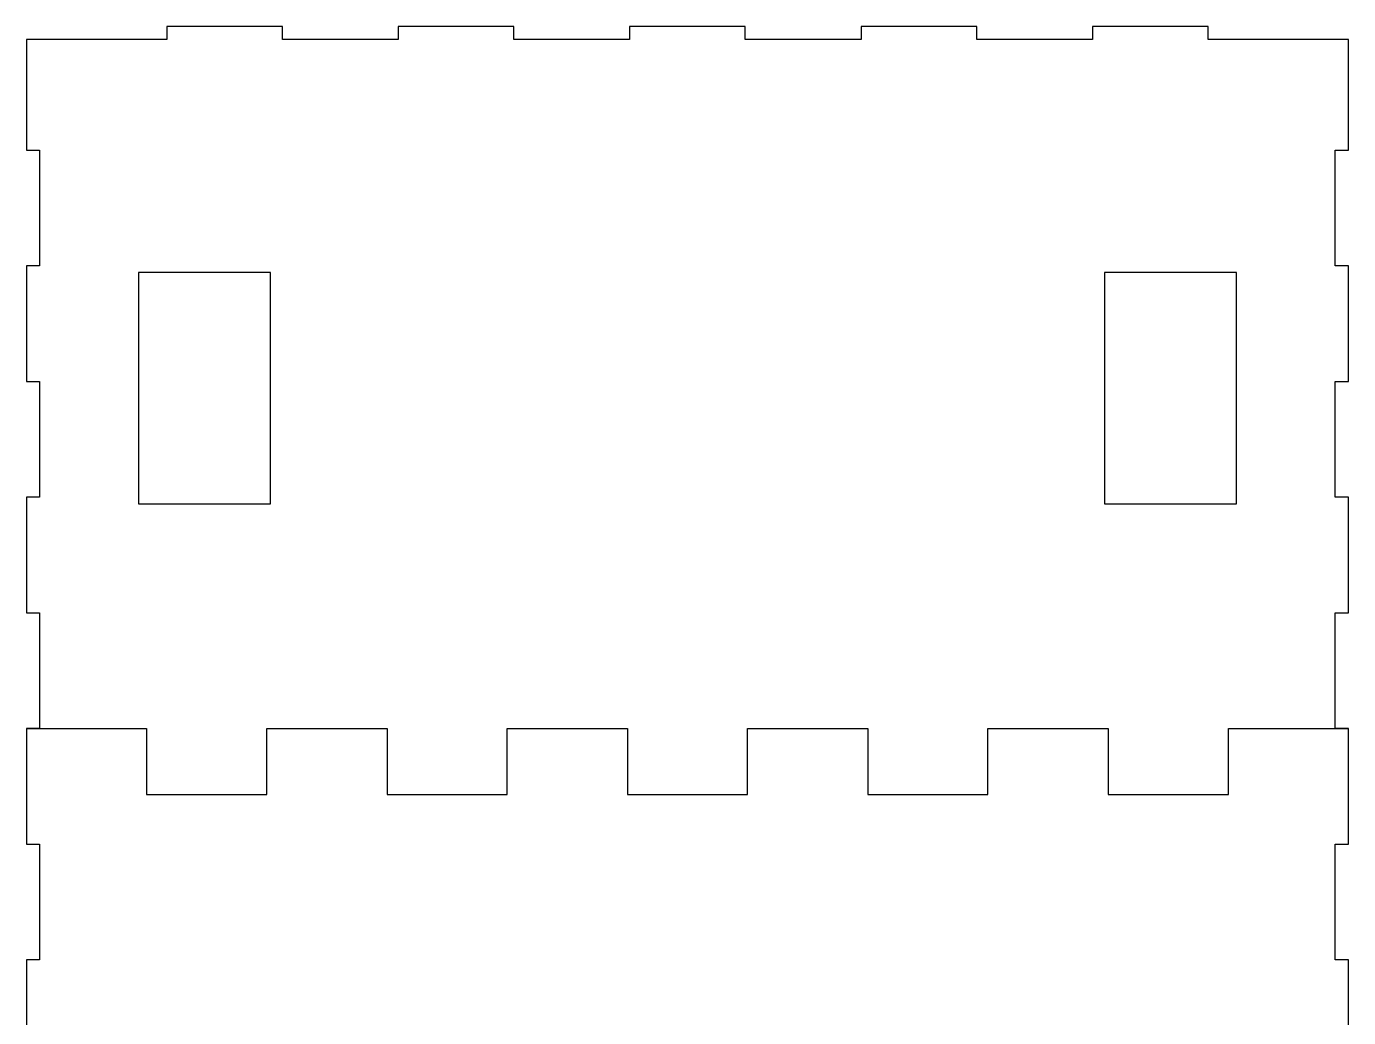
# Model space of a CAD drawing. Header units: millimetres. Extents: x 3507 to 3907, y 999 to 1599.
# Drawn here: x 3507.2 to 3907.2, y 1299 to 1599 of the extents above; entities that cross this region are included whole.
import ezdxf

# ---------------------------------------------------------------- set-up
doc = ezdxf.new("R2010")
doc.units = ezdxf.units.MM
doc.layers.add('Tablero_Corte_En_MDF_4mm v1_0', color=7, linetype='Continuous')

msp = doc.modelspace()

# ---------------------------------------------------------------- linework, layer by layer
for p, q in [((3584.67, 1598.99), (3549.67, 1598.99)), ((3549.67, 1598.99), (3549.67, 1594.99)), ((3584.67, 1594.99), (3584.67, 1598.99)), ((3654.67, 1598.99), (3619.67, 1598.99)), ((3619.67, 1598.99), (3619.67, 1594.99)), ((3654.67, 1594.99), (3654.67, 1598.99)), ((3724.67, 1598.99), (3689.67, 1598.99)), ((3689.67, 1598.99), (3689.67, 1594.99)), ((3724.67, 1594.99), (3724.67, 1598.99)), ((3794.67, 1598.99), (3759.67, 1598.99)), ((3759.67, 1598.99), (3759.67, 1594.99)), ((3794.67, 1594.99), (3794.67, 1598.99)), ((3864.67, 1598.99), (3829.67, 1598.99)), ((3829.67, 1598.99), (3829.67, 1594.99)), ((3864.67, 1594.99), (3864.67, 1598.99)), ((3507.17, 1594.99), (3507.17, 1561.49)), ((3511.17, 1594.99), (3507.17, 1594.99)), ((3549.67, 1594.99), (3511.17, 1594.99)), ((3619.67, 1594.99), (3584.67, 1594.99)), ((3689.67, 1594.99), (3654.67, 1594.99)), ((3759.67, 1594.99), (3724.67, 1594.99)), ((3829.67, 1594.99), (3794.67, 1594.99)), ((3903.17, 1594.99), (3864.67, 1594.99)), ((3907.17, 1594.99), (3903.17, 1594.99)), ((3907.17, 1561.49), (3907.17, 1594.99)), ((3507.17, 1561.49), (3511.17, 1561.49)), ((3511.17, 1561.49), (3511.17, 1526.49)), ((3903.17, 1526.49), (3903.17, 1561.49)), ((3903.17, 1561.49), (3907.17, 1561.49)), ((3511.17, 1526.49), (3507.17, 1526.49)), ((3507.17, 1526.49), (3507.17, 1491.49)), ((3581.04, 1524.49), (3541.04, 1524.49)), ((3541.04, 1524.49), (3541.04, 1454.49)), ((3581.04, 1454.49), (3581.04, 1524.49)), ((3873.31, 1524.49), (3833.31, 1524.49)), ((3833.31, 1524.49), (3833.31, 1454.49)), ((3873.31, 1454.49), (3873.31, 1524.49)), ((3907.17, 1526.49), (3903.17, 1526.49)), ((3907.17, 1491.49), (3907.17, 1526.49)), ((3507.17, 1491.49), (3511.17, 1491.49)), ((3511.17, 1491.49), (3511.17, 1456.49)), ((3903.17, 1456.49), (3903.17, 1491.49)), ((3903.17, 1491.49), (3907.17, 1491.49)), ((3511.17, 1456.49), (3507.17, 1456.49)), ((3507.17, 1456.49), (3507.17, 1421.49)), ((3907.17, 1456.49), (3903.17, 1456.49)), ((3907.17, 1421.49), (3907.17, 1456.49)), ((3541.04, 1454.49), (3581.04, 1454.49)), ((3833.31, 1454.49), (3873.31, 1454.49)), ((3507.17, 1421.49), (3511.17, 1421.49)), ((3511.17, 1421.49), (3511.17, 1386.49)), ((3903.17, 1386.49), (3903.17, 1421.49)), ((3903.17, 1421.49), (3907.17, 1421.49)), ((3511.17, 1386.49), (3507.17, 1386.49)), ((3507.17, 1386.49), (3507.17, 1351.49)), ((3907.17, 1386.49), (3903.17, 1386.49)), ((3907.17, 1351.49), (3907.17, 1386.49)), ((3507.17, 1351.49), (3511.17, 1351.49)), ((3511.17, 1351.49), (3511.17, 1316.49)), ((3903.17, 1316.49), (3903.17, 1351.49)), ((3903.17, 1351.49), (3907.17, 1351.49)), ((3511.17, 1316.49), (3507.17, 1316.49)), ((3507.17, 1316.49), (3507.17, 1281.49)), ((3907.17, 1316.49), (3903.17, 1316.49)), ((3907.17, 1281.49), (3907.17, 1316.49))]:
    msp.add_line(p, q)
at = {"layer": 'Tablero_Corte_En_MDF_4mm v1_0'}
for p, q in [((3507.17, 1386.49), (3543.54, 1386.49)), ((3543.54, 1386.49), (3543.54, 1366.49)), ((3579.9, 1366.49), (3579.9, 1386.49)), ((3579.9, 1386.49), (3616.26, 1386.49)), ((3616.26, 1386.49), (3616.26, 1366.49)), ((3652.63, 1366.49), (3652.63, 1386.49)), ((3652.63, 1386.49), (3688.99, 1386.49)), ((3688.99, 1386.49), (3688.99, 1366.49)), ((3725.36, 1366.49), (3725.36, 1386.49)), ((3725.36, 1386.49), (3761.72, 1386.49)), ((3761.72, 1386.49), (3761.72, 1366.49)), ((3798.08, 1366.49), (3798.08, 1386.49)), ((3798.08, 1386.49), (3834.45, 1386.49)), ((3834.45, 1386.49), (3834.45, 1366.49)), ((3870.81, 1366.49), (3870.81, 1386.49)), ((3870.81, 1386.49), (3907.17, 1386.49)), ((3543.54, 1366.49), (3579.9, 1366.49)), ((3616.26, 1366.49), (3652.63, 1366.49)), ((3688.99, 1366.49), (3725.36, 1366.49)), ((3761.72, 1366.49), (3798.08, 1366.49)), ((3834.45, 1366.49), (3870.81, 1366.49))]:
    msp.add_line(p, q, dxfattribs=at)

doc.saveas('drawing.dxf')
